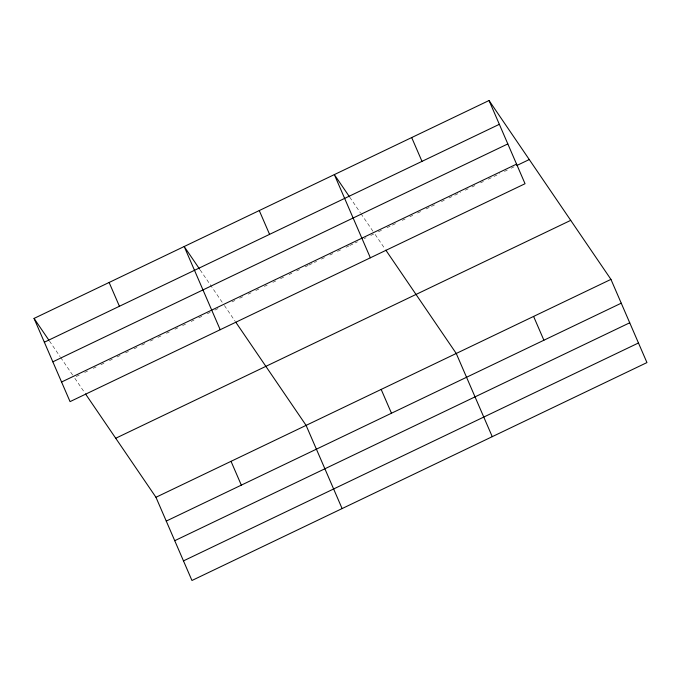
<?xml version="1.0" encoding="UTF-8"?>
<svg xmlns="http://www.w3.org/2000/svg" width="681" height="681" viewBox="0 0 681 681"><rect width="100%" height="100%" fill="white"/><g stroke="black" fill="none" stroke-linecap="round" stroke-linejoin="round"><path stroke-width="0.51" stroke-dasharray="3.4 2.55" d="M76.178 376.533L79.983 374.712M84.733 372.439L87.585 371.068M93.28 368.344L96.132 366.974M100.89 364.701L105.64 362.428M109.437 360.607L112.288 359.236M117.038 356.963L120.843 355.141M125.593 352.869L128.445 351.507M134.148 348.774L137 347.404M141.75 345.131L146.5 342.858M150.305 341.036L153.157 339.666M157.907 337.393L161.703 335.571M166.453 333.298L169.305 331.936M175.008 329.204L177.86 327.833M182.61 325.561L185.462 324.199M191.165 321.466L194.017 320.096M198.767 317.823L202.572 316.001M207.322 313.728L210.174 312.366M214.924 310.085L218.72 308.263M232.025 301.896L234.877 300.525M239.627 298.252L243.432 296.431M248.182 294.158L251.034 292.796M255.784 290.515L259.589 288.693M264.339 286.42L267.19 285.058M272.894 282.326L275.745 280.964M280.495 278.682L284.292 276.861M289.042 274.588L291.894 273.226M296.652 270.944L299.495 269.582M305.199 266.85L308.05 265.488M309.004 265.028L316.605 261.393M321.355 259.112L325.16 257.29M329.91 255.017L332.762 253.655M337.512 251.374L341.309 249.552M346.067 247.28L348.919 245.918M349.864 245.458L357.465 241.823M364.122 238.631L366.02 237.72M370.77 235.447L373.622 234.085M378.389 231.795L382.211 229.965M386.987 227.684L396.538 223.113M402.267 220.363L405.127 218.993M409.902 216.703L412.771 215.332M417.547 213.051L421.36 211.221M426.136 208.931L435.687 204.36M441.416 201.619L444.284 200.24M449.06 197.958L451.92 196.588M454.789 195.209L460.518 192.468M465.293 190.178L468.153 188.807M471.976 186.977L474.836 185.607M480.573 182.866L483.433 181.495M488.209 179.205L492.984 176.915M493.938 176.464L499.667 173.715M504.442 171.433L507.311 170.063M511.125 168.233L513.993 166.854M349.728 197.167L360.377 212.795M360.964 213.664L373.392 231.889M375.163 234.494L384.637 248.395M200.171 269.948L222.653 302.934M224.424 305.539L235.081 321.177M49.432 340.985L60.081 356.614M60.669 357.482L73.097 375.708M74.867 378.313L84.342 392.213"/><path stroke-width="1.02" d="M489.043 100.516L525.042 183.717L70.058 401.62L34.05 318.419L489.043 100.516L610.942 279.38L646.95 362.581L191.957 580.484L155.958 497.283L85.525 393.95M44.35 342.22L499.343 124.317M52.837 361.824L507.822 143.921M61.571 382.015L516.564 164.112M516.853 165.483L529.273 159.541M115.727 438.258L570.721 220.355M155.958 497.283L610.942 279.38M166.258 521.084L621.242 303.181M174.736 540.688L629.729 322.785M183.478 560.88L638.472 342.977M349.132 196.298L334.345 174.6L370.353 257.801M385.821 250.131L456.244 353.465L492.252 436.666M199.576 269.08L184.193 246.513L220.201 329.715M235.677 322.045L306.101 425.378L342.109 508.579M34.05 318.419L48.836 340.117M533.598 316.427L543.898 340.228M411.69 137.562L421.99 161.363M381.173 389.421L391.473 413.222M259.274 210.557L269.574 234.358M231.029 461.326L241.329 485.136M109.122 282.462L119.422 306.271"/></g></svg>
